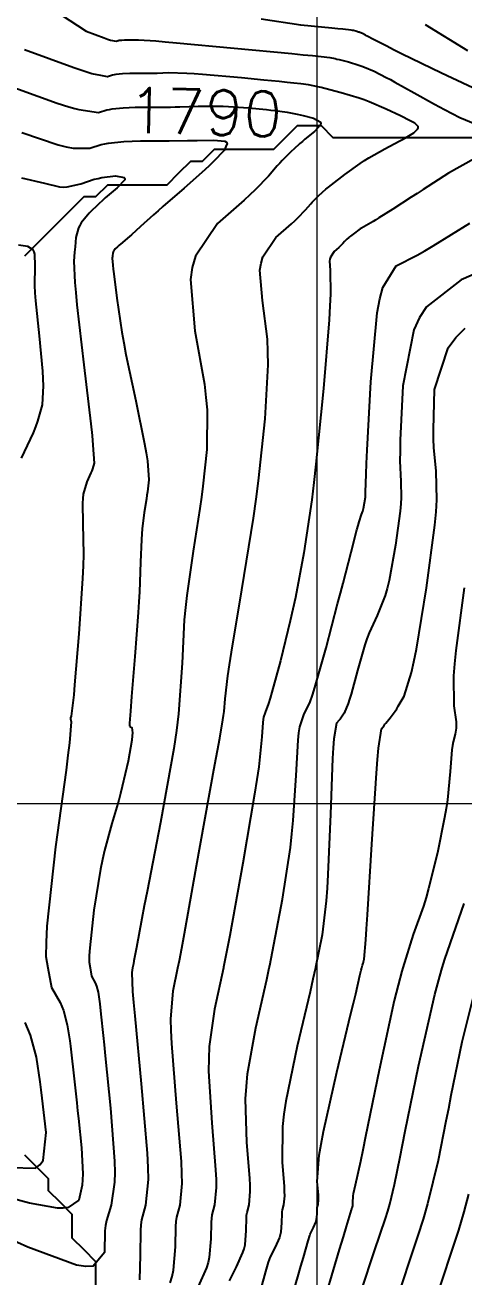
# Model space of a CAD drawing. Header units: metres. Extents: x 837117 to 838477, y 1189012 to 1191015.
# Drawn here: x 838251.9 to 838288.9, y 1189973.9 to 1190079.6 of the extents above; entities that cross this region are included whole.
import ezdxf

# ---------------------------------------------------------------- set-up
doc = ezdxf.new("R2010")
doc.units = ezdxf.units.M
doc.header["$LTSCALE"] = 0.3
doc.layers.add('COORD', color=7, linetype='Continuous', lineweight=20)
doc.layers.add('DRENAJE', color=5, linetype='Continuous', lineweight=25)
doc.layers.add('COTAS 10', color=1, linetype='Continuous')
doc.layers.add('COTAS INT', color=252, linetype='Continuous')
doc.styles.get("Standard").update_dxf_attribs({"font": 'simplex.shx'})

msp = doc.modelspace()

# ---------------------------------------------------------------- linework, layer by layer
at = {"layer": 'COORD'}
for p, q in [((838276.514, 1189013.872), (838276.514, 1191013.872)), ((837476.514, 1190013.872), (838476.514, 1190013.872))]:
    msp.add_line(p, q, dxfattribs=at)
at = {"layer": 'COTAS 10'}
for points, elevation in [([(838249.68, 1190074.809), (838254.588, 1190073.037), (838255.579, 1190072.721), (838256.091, 1190072.573), (838256.41, 1190072.48), (838258.081, 1190072.242), (838258.781, 1190072.458), (838258.999, 1190072.504), (838259.228, 1190072.543), (838260.144, 1190072.636), (838261.167, 1190072.678), (838261.463, 1190072.685), (838261.764, 1190072.69), (838262.899, 1190072.695), (838264.161, 1190072.702), (838264.543, 1190072.708), (838264.939, 1190072.717), (838266.486, 1190072.766), (838268.134, 1190072.784), (838268.594, 1190072.774), (838269.055, 1190072.757), (838270.734, 1190072.641), (838272.258, 1190072.484), (838272.623, 1190072.442), (838272.962, 1190072.4), (838273.978, 1190072.253), (838274.84, 1190072.091), (838275.082, 1190072.04), (838275.326, 1190071.985), (838276.22, 1190071.765), (838276.783, 1190071.448), (838276.818, 1190071.332), (838276.801, 1190071.203), (838276.306, 1190070.639), (838275.492, 1190069.984), (838275.274, 1190069.799), (838275.059, 1190069.612), (838275.013, 1190069.57), (838274.614, 1190069.203), (838274.308, 1190068.921), (838273.573, 1190068.179), (838273.367, 1190067.96), (838273.16, 1190067.734), (838272.405, 1190066.868), (838271.285, 1190065.702), (838270.849, 1190065.286), (838270.357, 1190064.831), (838268.122, 1190062.856), (838266.248, 1190060.104), (838265.984, 1190059.16), (838265.829, 1190058.137), (838266.189, 1190053.784), (838267.005, 1190049.288), (838267.138, 1190048.176), (838267.23, 1190047.12), (838267.226, 1190043.784), (838266.884, 1190040.664), (838266.762, 1190039.744), (838266.629, 1190038.801), (838266.051, 1190035.193), (838265.514, 1190031.452), (838265.406, 1190030.424), (838265.315, 1190029.4), (838265.137, 1190025.731), (838264.819, 1190021.448), (838264.641, 1190020.037), (838264.424, 1190018.527), (838263.316, 1190012.262), (838262.173, 1190006.446), (838261.934, 1190005.22), (838261.729, 1190004.161), (838261.271, 1190001.724), (838261.065, 1190000.578), (838261.02, 1190000.334), (838260.979, 1190000.12), (838260.954, 1190000), (838260.873, 1189999.611), (838260.953, 1189997.983), (838261.029, 1189997.065), (838261.129, 1189995.944), (838261.686, 1189990.208), (838262.173, 1189984.341), (838262.229, 1189983.138), (838262.25, 1189982.117), (838262.042, 1189979.952), (838261.709, 1189978.711), (838261.651, 1189978.274), (838261.609, 1189977.795), (838261.583, 1189975.727), (838261.529, 1189973.649)], 1790), ([(838273.565, 1189969.403), (838274.893, 1189973.891), (838275.155, 1189974.784), (838275.371, 1189975.526), (838275.768, 1189976.944), (838275.895, 1189977.377), (838275.94, 1189977.497), (838275.99, 1189977.618), (838276.209, 1189978.059), (838276.405, 1189978.502), (838276.442, 1189978.624), (838276.47, 1189978.747), (838276.508, 1189979.19), (838276.513, 1189979.582), (838276.521, 1189979.673), (838276.531, 1189979.756), (838276.595, 1189979.991), (838276.634, 1189980.401), (838276.63, 1189980.595), (838276.62, 1189980.823), (838276.527, 1189981.936), (838276.698, 1189984.168), (838276.854, 1189985.102), (838277.056, 1189986.173), (838278.178, 1189991.182), (838279.345, 1189996.028), (838279.577, 1189996.996), (838279.769, 1189997.801), (838280.13, 1189999.36), (838280.224, 1189999.795), (838280.248, 1189999.892), (838280.271, 1189999.979), (838280.278, 1190000), (838280.343, 1190000.208), (838280.406, 1190000.386), (838280.422, 1190000.44), (838280.439, 1190000.497), (838280.494, 1190000.719), (838280.624, 1190002.354), (838280.688, 1190003.301), (838280.763, 1190004.463), (838281.135, 1190010.446), (838281.531, 1190016.429), (838281.622, 1190017.592), (838281.705, 1190018.54), (838281.938, 1190020.18), (838282.161, 1190020.47), (838282.238, 1190020.567), (838282.321, 1190020.671), (838282.678, 1190021.108), (838283.104, 1190021.685), (838283.231, 1190021.877), (838283.362, 1190022.084), (838283.87, 1190022.948), (838284.484, 1190024.931), (838284.682, 1190025.843), (838284.892, 1190026.913), (838285.754, 1190032.085), (838286.451, 1190037.369), (838286.558, 1190038.509), (838286.627, 1190039.509), (838286.564, 1190041.952), (838286.356, 1190043.94), (838286.334, 1190044.653), (838286.327, 1190045.436), (838286.43, 1190048.851), (838287.572, 1190052.374), (838288.221, 1190053.225), (838289.014, 1190054.023)], 1800)]:
    msp.add_lwpolyline(points, dxfattribs=dict(at, elevation=elevation))
at = {"layer": 'COTAS INT'}
for points, elevation in [([(838254.919, 1190080.486), (838257.022, 1190079.097), (838258.542, 1190078.54), (838258.844, 1190078.439), (838259.095, 1190078.36), (838259.572, 1190078.268), (838259.728, 1190078.316), (838259.777, 1190078.326), (838259.828, 1190078.335), (838260.032, 1190078.356), (838260.261, 1190078.365), (838260.327, 1190078.367), (838260.394, 1190078.368), (838260.647, 1190078.369), (838260.929, 1190078.37), (838261.014, 1190078.372), (838261.103, 1190078.374), (838261.448, 1190078.385), (838262.91, 1190078.285), (838263.702, 1190078.217), (838264.662, 1190078.132), (838269.528, 1190077.681), (838274.39, 1190077.215), (838275.347, 1190077.121), (838276.136, 1190077.042), (838277.579, 1190076.885), (838278.03, 1190076.792), (838278.194, 1190076.754), (838278.374, 1190076.71), (838279.164, 1190076.508), (838280.045, 1190076.243), (838280.282, 1190076.159), (838280.517, 1190076.071), (838281.342, 1190075.717), (838282.35, 1190075.205), (838282.7, 1190075.017), (838283.081, 1190074.809), (838284.714, 1190073.891), (838286.419, 1190072.936), (838286.845, 1190072.705), (838287.252, 1190072.488), (838288.556, 1190071.823), (838289.847, 1190071.293)], 1794), ([(838290.563, 1190073.911), (838287.014, 1190075.56), (838283.644, 1190077.206), (838282.961, 1190077.543), (838282.385, 1190077.829), (838281.209, 1190078.433), (838280.79, 1190078.668), (838280.693, 1190078.722), (838280.603, 1190078.77), (838280.344, 1190078.901), (838280.133, 1190078.992), (838280.072, 1190079.015), (838280.011, 1190079.036), (838279.786, 1190079.104), (838279.583, 1190079.156), (838279.537, 1190079.167), (838279.495, 1190079.177), (838279.379, 1190079.201), (838278.677, 1190079.273), (838278.266, 1190079.313), (838277.761, 1190079.361), (838275.153, 1190079.61), (838271.795, 1190080.116)], 1796), ([(838285.633, 1190079.67), (838289.202, 1190077.483)], 1798), ([(838264.116, 1189973.38), (838264.277, 1189973.922), (838264.403, 1189974.464), (838264.568, 1189976.42), (838264.59, 1189978.153), (838264.625, 1189978.554), (838264.673, 1189978.92), (838264.952, 1189979.96), (838265.127, 1189981.774), (838265.109, 1189982.629), (838265.062, 1189983.637), (838264.654, 1189988.554), (838264.248, 1189993.609), (838264.202, 1189994.705), (838264.185, 1189995.669), (838264.365, 1189998.053), (838264.769, 1190000), (838264.894, 1190000.601), (838265.098, 1190001.668), (838265.326, 1190002.892), (838266.354, 1190008.619), (838267.376, 1190014.379), (838267.6, 1190015.624), (838267.798, 1190016.717), (838268.3, 1190019.4), (838268.572, 1190020.937), (838268.625, 1190021.307), (838268.669, 1190021.653), (838268.747, 1190022.704), (838268.974, 1190024.661), (838269.112, 1190025.579), (838269.282, 1190026.661), (838270.168, 1190031.923), (838271.138, 1190037.985), (838271.362, 1190039.57), (838271.566, 1190041.115), (838272.142, 1190046.358), (838272.38, 1190050.921), (838272.37, 1190052.037), (838272.329, 1190053.089), (838271.908, 1190056.358), (838271.697, 1190058.908), (838271.787, 1190059.508), (838271.943, 1190060.061), (838273.041, 1190061.673), (838274.35, 1190062.831), (838274.638, 1190063.097), (838274.894, 1190063.341), (838275.55, 1190064.024), (838275.992, 1190064.532), (838276.113, 1190064.664), (838276.234, 1190064.792), (838276.665, 1190065.227), (838277.259, 1190065.751), (838277.483, 1190065.936), (838277.732, 1190066.138), (838278.845, 1190067.012), (838280.143, 1190067.944), (838280.509, 1190068.183), (838280.877, 1190068.413), (838282.229, 1190069.176), (838283.437, 1190069.815), (838283.714, 1190069.967), (838283.966, 1190070.109), (838284.67, 1190070.531), (838285.012, 1190070.868), (838285.036, 1190070.956), (838285.029, 1190071.042), (838284.749, 1190071.331), (838284.087, 1190071.683), (838283.84, 1190071.807), (838283.565, 1190071.943), (838282.339, 1190072.533), (838280.901, 1190073.15), (838280.492, 1190073.304), (838280.078, 1190073.449), (838278.542, 1190073.913), (838277.165, 1190074.265), (838276.851, 1190074.341), (838276.566, 1190074.407), (838275.778, 1190074.569), (838275.156, 1190074.647), (838274.549, 1190074.721), (838273.985, 1190074.781), (838273.324, 1190074.849), (838272.015, 1190074.977), (838270.131, 1190075.161), (838266.859, 1190075.445), (838266.148, 1190075.496), (838265.522, 1190075.535), (838263.967, 1190075.575), (838263.021, 1190075.545), (838262.779, 1190075.54), (838262.545, 1190075.536), (838261.773, 1190075.532), (838261.079, 1190075.529), (838260.895, 1190075.526), (838260.714, 1190075.521), (838260.088, 1190075.496), (838259.528, 1190075.439), (838259.388, 1190075.415), (838259.254, 1190075.387), (838259.098, 1190075.339), (838258.826, 1190075.255), (838258.275, 1190075.362), (838257.521, 1190075.508), (838256.834, 1190075.723), (838256.006, 1190076.001), (838251.842, 1190077.528)], 1792), ([(838251.601, 1190070.535), (838254.681, 1190069.497), (838255.344, 1190069.329), (838255.925, 1190069.214), (838257.336, 1190069.229), (838258.307, 1190069.529), (838258.61, 1190069.592), (838258.896, 1190069.643), (838258.928, 1190069.648), (838260.201, 1190069.776), (838261.62, 1190069.834), (838262.03, 1190069.844), (838262.449, 1190069.852), (838264.024, 1190069.858), (838265.591, 1190069.86), (838266.004, 1190069.865), (838266.407, 1190069.871), (838267.79, 1190069.91), (838268.732, 1190069.805), (838268.859, 1190069.721), (838268.926, 1190069.613), (838268.824, 1190069.365), (838268.683, 1190069.025), (838267.786, 1190068.086), (838267.441, 1190067.757), (838267.054, 1190067.398), (838265.308, 1190065.853), (838263.515, 1190064.296), (838263.098, 1190063.93), (838262.716, 1190063.592), (838261.624, 1190062.607), (838260.862, 1190061.912), (838260.689, 1190061.756), (838260.531, 1190061.617), (838260.097, 1190061.247), (838259.803, 1190061.003), (838259.733, 1190060.943), (838259.669, 1190060.887), (838259.482, 1190060.711), (838259.356, 1190060.558), (838259.331, 1190060.515), (838259.311, 1190060.473), (838259.271, 1190060.32), (838259.258, 1190060.169), (838259.254, 1190060.127), (838259.251, 1190060.087), (838259.236, 1190059.942), (838259.285, 1190059.334), (838259.32, 1190059.001), (838259.365, 1190058.598), (838259.609, 1190056.546), (838260.041, 1190053.686), (838260.205, 1190052.772), (838260.388, 1190051.806), (838261.21, 1190047.876), (838261.955, 1190044.254), (838262.09, 1190043.481), (838262.194, 1190042.808), (838262.31, 1190041.21), (838262.201, 1190040.212), (838262.162, 1190039.918), (838262.119, 1190039.617), (838261.935, 1190038.463), (838261.76, 1190037.084), (838261.723, 1190036.64), (838261.692, 1190036.169), (838261.622, 1190034.244), (838261.526, 1190031.745), (838261.478, 1190030.912), (838261.422, 1190030.019), (838261.141, 1190026.282), (838260.862, 1190022.903), (838260.762, 1190021.683), (838260.677, 1190020.656), (838260.695, 1190020.436), (838260.715, 1190020.393), (838260.741, 1190020.358), (838260.888, 1190020.295), (838260.953, 1190019.852), (838260.927, 1190019.577), (838260.883, 1190019.236), (838260.564, 1190017.456), (838260.084, 1190015.304), (838259.938, 1190014.729), (838259.786, 1190014.162), (838259.188, 1190012.19), (838258.571, 1190009.903), (838258.408, 1190009.138), (838258.247, 1190008.316), (838257.691, 1190004.873), (838257.331, 1190001.694), (838257.294, 1190001.04), (838257.284, 1190000.483), (838257.361, 1190000), (838257.474, 1189999.286), (838257.785, 1189998.739), (838257.851, 1189998.592), (838257.909, 1189998.447), (838258.048, 1189997.937), (838258.134, 1189997.35), (838258.16, 1189997.156), (838258.186, 1189996.949), (838258.284, 1189996.084), (838258.471, 1189994.284), (838258.552, 1189993.486), (838258.647, 1189992.559), (838259.094, 1189988.128), (838259.423, 1189983.662), (838259.443, 1189982.712), (838259.431, 1189981.887), (838259.131, 1189979.944), (838258.74, 1189978.641), (838258.67, 1189978.219), (838258.618, 1189977.771), (838258.57, 1189975.936), (838257.617, 1189974.786), (838256.993, 1189974.772), (838256.214, 1189974.888), (838252.103, 1189976.406), (838247.729, 1189978.381)], 1788), ([(838289.77, 1190068.327), (838287.594, 1190067.115), (838285.471, 1190065.747), (838284.948, 1190065.409), (838284.454, 1190065.09), (838282.906, 1190064.087), (838281.732, 1190063.335), (838281.473, 1190063.173), (838281.244, 1190063.032), (838280.654, 1190062.691), (838280.257, 1190062.467), (838280.149, 1190062.4), (838280.042, 1190062.33), (838279.661, 1190062.056), (838279.335, 1190061.8), (838279.262, 1190061.741), (838279.196, 1190061.687), (838279.022, 1190061.533), (838278.895, 1190061.406), (838278.86, 1190061.368), (838278.825, 1190061.329), (838278.695, 1190061.18), (838278.502, 1190060.98), (838278.427, 1190060.908), (838278.343, 1190060.83), (838277.959, 1190060.491), (838277.637, 1190060.018), (838277.591, 1190059.856), (838277.565, 1190059.68), (838277.627, 1190058.932), (838277.652, 1190056.889), (838277.603, 1190055.898), (838277.529, 1190054.721), (838277.058, 1190048.932), (838276.419, 1190042.546), (838276.239, 1190040.994), (838276.058, 1190039.534), (838275.393, 1190035.043), (838274.682, 1190031.283), (838274.473, 1190030.285), (838274.257, 1190029.306), (838273.432, 1190025.927), (838272.707, 1190023.278), (838272.555, 1190022.76), (838272.424, 1190022.334), (838272.126, 1190021.574), (838271.989, 1190021.164), (838271.959, 1190020.96), (838271.933, 1190020.717), (838271.867, 1190019.51), (838271.594, 1190016.981), (838271.438, 1190015.904), (838271.246, 1190014.663), (838270.258, 1190008.821), (838269.149, 1190002.728), (838268.881, 1190001.329), (838268.629, 1190000.055), (838268.617, 1190000), (838267.857, 1189996.495), (838267.417, 1189993.354), (838267.375, 1189992.344), (838267.366, 1189991.273), (838267.623, 1189986.899), (838267.952, 1189982.934), (838267.989, 1189982.121), (838268.004, 1189981.431), (838267.863, 1189979.967), (838267.638, 1189979.129), (838267.599, 1189978.833), (838267.571, 1189978.51), (838267.553, 1189977.112), (838267.42, 1189975.535), (838267.318, 1189975.098), (838267.189, 1189974.66), (838266.487, 1189973.082)], 1794), ([(838251.58, 1190066.709), (838253.523, 1190066.261), (838254.774, 1190065.957), (838255.109, 1190065.938), (838255.439, 1190065.947), (838256.591, 1190066.216), (838257.72, 1190066.594), (838258.037, 1190066.671), (838258.355, 1190066.737), (838259.517, 1190066.877), (838260.252, 1190066.76), (838260.301, 1190066.664), (838260.283, 1190066.54), (838259.658, 1190065.864), (838258.647, 1190065.017), (838258.385, 1190064.786), (838258.13, 1190064.556), (838257.276, 1190063.738), (838256.617, 1190062.93), (838256.486, 1190062.707), (838256.377, 1190062.484), (838256.168, 1190061.679), (838256.101, 1190060.886), (838256.082, 1190060.67), (838256.062, 1190060.455), (838255.987, 1190059.693), (838256.07, 1190057.892), (838256.15, 1190057.022), (838256.255, 1190055.991), (838256.838, 1190050.929), (838257.423, 1190045.936), (838257.529, 1190044.949), (838257.61, 1190044.134), (838257.7, 1190042.617), (838257.564, 1190042.136), (838257.502, 1190041.973), (838257.43, 1190041.797), (838257.085, 1190041.055), (838256.783, 1190040.009), (838256.739, 1190039.642), (838256.712, 1190039.242), (838256.754, 1190037.514), (838256.795, 1190034.903), (838256.767, 1190033.944), (838256.722, 1190032.884), (838256.416, 1190028.207), (838256.062, 1190023.89), (838255.986, 1190023.058), (838255.92, 1190022.382), (838255.762, 1190021.253), (838255.705, 1190021.117), (838255.702, 1190021.067), (838255.705, 1190021.013), (838255.763, 1190020.774), (838255.62, 1190018.99), (838255.496, 1190017.961), (838255.335, 1190016.7), (838254.45, 1190010.214), (838253.713, 1190003.526), (838253.646, 1190002.137), (838253.638, 1190000.95), (838253.808, 1190000), (838254.106, 1189998.335), (838254.832, 1189997.058), (838254.987, 1189996.715), (838255.122, 1189996.376), (838255.444, 1189995.187), (838255.647, 1189993.818), (838255.706, 1189993.365), (838255.766, 1189992.88), (838255.997, 1189990.864), (838256.239, 1189988.58), (838256.308, 1189987.928), (838256.376, 1189987.266), (838256.627, 1189984.803), (838256.749, 1189982.59), (838256.737, 1189982.086), (838256.704, 1189981.63), (838256.416, 1189980.377), (838255.521, 1189979.761), (838255.105, 1189979.708), (838254.616, 1189979.704), (838252.242, 1189980.112), (838249.608, 1189980.81)], 1786), ([(838269.136, 1189973.547), (838269.728, 1189974.741), (838270.261, 1189975.941), (838270.359, 1189976.273), (838270.436, 1189976.605), (838270.538, 1189977.805), (838270.551, 1189978.867), (838270.573, 1189979.113), (838270.602, 1189979.338), (838270.774, 1189979.975), (838270.881, 1189981.088), (838270.87, 1189981.612), (838270.841, 1189982.23), (838270.591, 1189985.245), (838270.485, 1189988.937), (838270.547, 1189989.983), (838270.649, 1189991.039), (838271.349, 1189994.938), (838272.276, 1189999.015), (838272.483, 1190000), (838272.522, 1190000.184), (838272.763, 1190001.371), (838273.595, 1190005.8), (838274.259, 1190010.164), (838274.395, 1190011.309), (838274.51, 1190012.427), (838274.751, 1190016.236), (838274.914, 1190019.231), (838274.979, 1190019.835), (838275.054, 1190020.341), (838275.395, 1190021.357), (838275.925, 1190022.456), (838276.119, 1190023.014), (838276.333, 1190023.684), (838277.274, 1190027.019), (838278.25, 1190030.728), (838278.486, 1190031.632), (838278.707, 1190032.482), (838279.38, 1190035.111), (838279.865, 1190036.987), (838279.968, 1190037.363), (838280.057, 1190037.677), (838280.264, 1190038.293), (838280.375, 1190038.572), (838280.404, 1190038.674), (838280.431, 1190038.786), (838280.523, 1190039.28), (838280.586, 1190039.761), (838280.596, 1190039.864), (838280.602, 1190039.955), (838280.597, 1190040.177), (838280.647, 1190041.688), (838280.689, 1190042.591), (838280.743, 1190043.704), (838281.037, 1190049.476), (838281.596, 1190055.328), (838281.816, 1190056.492), (838282.065, 1190057.458), (838283.199, 1190059.298), (838284.953, 1190060.185), (838285.592, 1190060.55), (838286.297, 1190060.967), (838289.397, 1190062.902)], 1796), ([(838251.585, 1190043.045), (838252.582, 1190045.188), (838252.789, 1190045.695), (838252.967, 1190046.166), (838253.361, 1190047.555), (838253.441, 1190049.144), (838253.42, 1190049.74), (838253.381, 1190050.404), (838253.087, 1190053.364), (838252.779, 1190056.341), (838252.731, 1190057.015), (838252.7, 1190057.624), (838252.721, 1190059.282), (838252.703, 1190060.284), (838252.647, 1190060.479), (838252.569, 1190060.638), (838252.102, 1190060.919), (838251.325, 1190061.038)], 1784), ([(838291.855, 1190059.495), (838288.668, 1190058.098), (838285.735, 1190055.822), (838285.151, 1190054.914), (838284.665, 1190053.885), (838283.734, 1190049.163), (838283.535, 1190044.57), (838283.512, 1190043.622), (838283.502, 1190042.814), (838283.58, 1190041.065), (838283.615, 1190039.732), (838283.577, 1190039.187), (838283.519, 1190038.565), (838283.139, 1190035.683), (838282.588, 1190032.717), (838282.422, 1190032.042), (838282.251, 1190031.432), (838281.585, 1190029.756), (838280.901, 1190028.276), (838280.719, 1190027.788), (838280.54, 1190027.267), (838279.919, 1190025.102), (838279.381, 1190023.098), (838279.254, 1190022.677), (838279.137, 1190022.315), (838278.794, 1190021.491), (838278.523, 1190021.091), (838278.452, 1190020.996), (838278.382, 1190020.908), (838278.143, 1190020.645), (838277.926, 1190019.335), (838277.87, 1190018.585), (838277.816, 1190017.669), (838277.636, 1190012.963), (838277.425, 1190007.873), (838277.352, 1190006.715), (838277.272, 1190005.665), (838276.931, 1190002.779), (838276.377, 1190000.014), (838276.374, 1190000), (838276.163, 1189999.04), (838275.924, 1189997.976), (838274.84, 1189993.38), (838273.881, 1189988.725), (838273.72, 1189987.623), (838273.603, 1189986.602), (838273.559, 1189983.59), (838273.73, 1189981.527), (838273.75, 1189981.104), (838273.757, 1189980.745), (838273.684, 1189979.983), (838273.567, 1189979.547), (838273.547, 1189979.393), (838273.532, 1189979.225), (838273.523, 1189978.497), (838273.453, 1189977.676), (838273.401, 1189977.449), (838273.333, 1189977.221), (838272.968, 1189976.4), (838272.563, 1189975.583), (838272.47, 1189975.358), (838272.386, 1189975.134), (838272.151, 1189974.332), (838271.775, 1189972.91)], 1798), ([(838288.919, 1190032.101), (838288.215, 1190026.808), (838288.104, 1190025.658), (838288.029, 1190024.644), (838288.059, 1190022.124), (838288.237, 1190020.766), (838288.254, 1190020.485), (838288.258, 1190020.245), (838288.16, 1190019.723), (838287.983, 1190019.089), (838287.937, 1190018.778), (838287.893, 1190018.409), (838287.749, 1190016.589), (838287.502, 1190014.194), (838287.393, 1190013.462), (838287.267, 1190012.7), (838286.667, 1190009.702), (838285.921, 1190006.704), (838285.703, 1190005.942), (838285.479, 1190005.21), (838284.63, 1190002.813), (838283.741, 1190000), (838283.652, 1189999.717), (838283.347, 1189998.543), (838283.028, 1189997.233), (838281.752, 1189991.36), (838280.608, 1189985.75), (838280.372, 1189984.606), (838280.171, 1189983.639), (838279.735, 1189981.625), (838279.572, 1189980.897), (838279.543, 1189980.741), (838279.52, 1189980.606), (838279.495, 1189980.281), (838279.509, 1189980.12), (838279.51, 1189980.086), (838279.511, 1189980.058), (838279.505, 1189979.999), (838279.496, 1189979.964), (838279.494, 1189979.952), (838279.493, 1189979.939), (838279.493, 1189979.882), (838279.487, 1189979.818), (838279.483, 1189979.8), (838279.478, 1189979.782), (838279.449, 1189979.718), (838279.417, 1189979.654), (838279.41, 1189979.636), (838279.404, 1189979.619), (838279.385, 1189979.556), (838278.968, 1189978.141), (838278.71, 1189977.271), (838278.39, 1189976.194), (838276.72, 1189970.578)], 1802), ([(838280.25, 1189972.759), (838281.367, 1189976.085), (838282.278, 1189978.81), (838282.473, 1189979.443), (838282.644, 1189980.025), (838283.056, 1189981.689), (838283.517, 1189984.027), (838283.718, 1189985.033), (838283.952, 1189986.195), (838285.063, 1189991.689), (838286.457, 1189997.754), (838286.869, 1189999.277), (838287.079, 1190000), (838287.292, 1190000.731), (838288.917, 1190005.418)], 1804), ([(838290.012, 1189998.903), (838288.719, 1189993.723), (838287.809, 1189989.199), (838287.588, 1189988.085), (838287.379, 1189987.031), (838286.738, 1189983.723), (838285.83, 1189980.055), (838285.453, 1189978.773), (838285.022, 1189977.375), (838283.015, 1189971.368)], 1806), ([(838250.637, 1189983.136), (838252.748, 1189983.084), (838253.121, 1189983.344), (838253.404, 1189983.724), (838253.661, 1189986.091), (838253.329, 1189988.978), (838253.24, 1189989.685), (838253.152, 1189990.354), (838252.841, 1189992.436), (838252.334, 1189994.305), (838252.122, 1189994.838), (838251.878, 1189995.377)], 1784), ([(838289.291, 1189980.874), (838288.882, 1189979.389), (838288.432, 1189977.846), (838286.46, 1189971.797)], 1808)]:
    msp.add_lwpolyline(points, dxfattribs=dict(at, elevation=elevation))
at = {"layer": 'DRENAJE'}
for points in [[(838251.862, 1190060.132, 0), (838252.861, 1190061.132, 0), (838253.861, 1190062.132, 0), (838254.861, 1190063.131, 0), (838255.86, 1190064.131, 0), (838256.86, 1190065.131, 0), (838257.86, 1190065.131, 0), (838258.859, 1190066.13, 0), (838263.858, 1190066.13, 0), (838264.857, 1190067.13, 0), (838265.857, 1190068.13, 0), (838266.857, 1190068.13, 0), (838267.856, 1190069.129, 0), (838272.855, 1190069.129, 0), (838273.854, 1190070.129, 0), (838274.854, 1190071.128, 0), (838276.853, 1190071.128, 0), (838277.853, 1190070.129, 0), (838291.848, 1190070.129, 0)], [(838257.86, 1189973.162, 0), (838257.86, 1189975.161, 0), (838256.86, 1189976.161, 0), (838255.86, 1189977.16, 0), (838255.86, 1189979.16, 0), (838254.861, 1189980.159, 0), (838253.861, 1189981.159, 0), (838253.861, 1189982.158, 0), (838252.861, 1189983.158, 0), (838251.862, 1189984.158, 0)]]:
    msp.add_polyline3d(points, dxfattribs=at)

# ---------------------------------------------------------------- texts
at = {"layer": 'COTAS 10', "insert": (838260.493, 1190070.548, 1790), "char_height": 3.8, "attachment_point": 7, "rotation": 358.39551}
msp.add_mtext('1790', dxfattribs=at)

doc.saveas('drawing.dxf')
